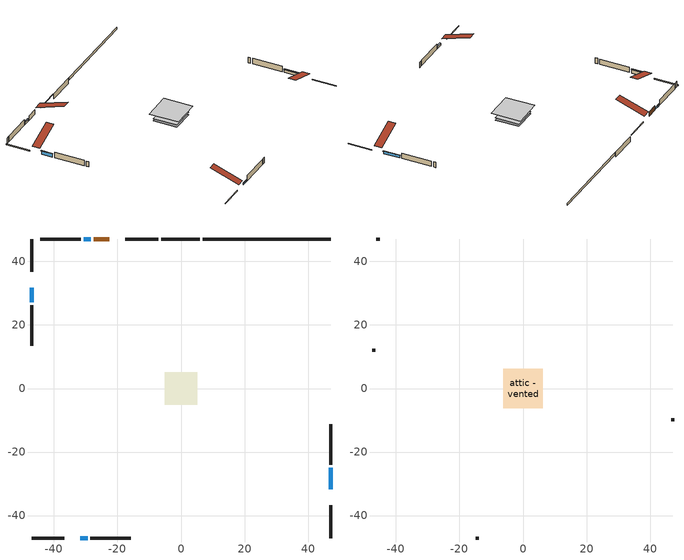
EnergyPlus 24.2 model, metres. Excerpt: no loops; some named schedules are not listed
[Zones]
conditioned space
 floor adiabatic (AdiabaticFloorConstruction): -5.04,-5.04 -5.04,5.04 5.04,5.04 5.04,-5.04 z0.31
 floor foundation (Slab1 construction): -5.05,-5.05 -5.05,5.05 5.05,5.05 5.05,-5.05 z-0.7
 floor foundation (Slab1 construction 1): -2.78,-2.78 -2.78,2.78 2.78,2.78 2.78,-2.78 z-2.06
 wall outside (RimJoist1 construction): -7.2,47.08 -17.49,47.08 / -47.08,-47.08 -36.8,-47.08 / -47.08,47.08 -47.08,36.8 / 47.08,-47.08 47.08,-36.8 z0.31:0.61
 wall outside (AdiabaticWallConstruction 1): -22.57,47.08 -27.43,47.08 z0.31:2.34
 wall outside (AdiabaticWallConstruction): 47.08,-31.72 47.08,-24.89 z0.31:1.42; -31.72,-47.08 -29.44,-47.08 / -28.35,47.08 -30.63,47.08 z0.31:1.05; -47.08,31.72 -47.08,27.13 z0.31:1.8
 wall outside (Wall1 construction): -31.56,47.08 -44.25,47.08 / -28.51,-47.08 -15.82,-47.08 / -47.08,26.2 -47.08,13.51 / 47.08,-23.97 47.08,-11.28 z0.31:2.75
 wall foundation (FoundationWall1 construction): 47.08,47.08 6.85,47.08 z-0.7:0.31
 wall foundation (FoundationWall2 construction): 5.92,47.08 -6.27,47.08 z-2.06:0.3
 window (WindowConstruction): 47.08,-31.72 47.08,-24.89 z0.31:1.42
 window (WindowConstruction 2): -31.72,-47.08 -29.44,-47.08 z0.31:1.05
 window (WindowConstruction 3): -47.08,31.72 -47.08,27.13 z0.31:1.8
 window (WindowConstruction 1): -28.35,47.08 -30.63,47.08 z0.31:1.05
 door (Door): -22.57,47.08 -27.43,47.08 z0.31:2.34
 ceiling adiabatic (AdiabaticFloorConstruction): 5.04,-5.04 5.04,5.04 -5.04,5.04 -5.04,-5.04 z0.31
attic - vented
 floor to conditioned space (Floor1 construction Reversed): -6.28,-6.28 -6.28,6.28 6.28,6.28 6.28,-6.28 z2.75
 wall outside (Wall2 construction): -45.18,47.08 -46.15,47.08 / -14.89,-47.08 -13.92,-47.08 / -47.08,12.58 -47.08,11.6 / 47.08,-10.35 47.08,-9.37 z0.31:2.75
 roof outside (Roof1 construction): -21.64,47.08,2.75 -21.64,34.86,6.82 -18.42,34.86,6.82 -18.42,47.08,2.75; -32.65,-47.08,2.75 -32.65,-34.86,6.82 -35.87,-34.86,6.82 -35.87,-47.08,2.75; -47.08,32.65,2.75 -34.86,32.65,6.82 -34.86,35.87,6.82 -47.08,35.87,2.75; 47.08,-32.65,2.75 34.86,-32.65,6.82 34.86,-35.87,6.82 47.08,-35.87,2.75
shading: 47.08,-24.69 47.08,-31.92 47.49,-31.92 47.49,-24.69 z1.62; -29.24,-47.08 -31.92,-47.08 -31.92,-47.49 -29.24,-47.49 z1.25; -47.08,26.93 -47.08,31.92 -47.49,31.92 -47.49,26.93 z2; -30.83,47.08 -28.15,47.08 -28.15,47.49 -30.83,47.49 z1.25
[Building]
Building 1: Terrain=Suburbs
[Site:Location]
Winnipeg Intl AP_MB: Latitude {deg}=49.91; Longitude {deg}=-97.24; Time Zone {hr}=-6; Elevation {m}=239; Keep Site Location Information=Yes
[Site:GroundTemperature:Shallow]
-2.46526, -5.11642, -5.32873, -4.07063, 0.979979, 6.00706, 10.3653, 13.1261, 13.3606, 11.1152, 6.8681, 1.99523
[Site:WaterMainsTemperature]
Calculation Method=Schedule; Temperature Schedule=mains temperature schedule
[Material] Roughness=Rough; Thermal Absorptance=0.9
Name | Thickness {m} | Conductivity {W/m-K} | Density {kg/m3} | Specific Heat {J/kg-K} | Solar Absorptance | Visible Absorptance
asphalt or fiberglass shingles | 0.00635 | 0.162714 | 1121.4 | 1465.45 | 0.84 | 0.84
ceiling loosefill ins | 0.254 | 0.0480833 | 16.02 | 1046.75 | 0.7 | 0.7
ceiling stud and cavity | 0.1397 | 0.143987 | 65.682 | 1177.47 | 0.7 | 0.7
concrete 4.0 in. | 0.1016 | 1.803125 | 2242.8 | 837.4 | 0.7 | 0.7
concrete 8.0 in. | 0.2032 | 1.803125 | 2242.8 | 837.4 | 0.7 | 0.7
door material | 0.04445 | 0.053851 | 512.64 | 1214.23 | 0.7 | 0.7
exterior vertical ins; exterior vertical ins 1 | 0.07309 | 0.029427 | 32.04 | 1214.23 | 0.7 | 0.7
floor covering | 0.0127 | 0.0433444 | 54.468 | 1339.84 | 0.6 | 0.6
floor rigid ins; wall rigid ins 1 | 0.512978 | 0.029427 | 32.04 | 1214.23 | 0.7 | 0.7
floor stud and cavity | 0.1397 | 1.75129 | 37.0049 | 1207.88 | 0.7 | 0.7
furniture material conditioned space 1 | 0.1524 | 0.115458 | 640.8 | 1214.23 | 0.6 | 0.6
gypsum board | 0.0127 | 0.160291 | 801 | 837.4 | 0.6 | 0.6
gypsum board 1 | 0.0127 | 0.160291 | 801 | 837.4 | 0.7 | 0.7
osb sheathing 0.5 in. | 0.0127 | 0.115458 | 512.64 | 1214.23 | 0.7 | 0.7
osb sheathing 0.75 in. | 0.01905 | 0.115458 | 512.64 | 1214.23 | 0.7 | 0.7
osb sheathing 2.0 in. | 0.0508 | 0.115458 | 512.64 | 1214.23 | 0.7 | 0.7
rim joist rigid ins; wall rigid ins | 0.051816 | 0.029427 | 32.04 | 1214.23 | 0.7 | 0.7
rim joist stud and cavity | 0.0508 | 0.0402046 | 125.044 | 1163.47 | 0.6 | 0.6
wall stud and cavity | 0.1397 | 0.206077 | 139.0536 | 1170.24 | 0.7 | 0.7
wall stud and cavity 1 | 0.0889 | 6.1454 | 50.32683 | 1063.81 | 0.6 | 0.6
wall stud and cavity 2 | 0.0889 | 0.380278 | 52.3479 | 1209.89 | 0.7 | 0.7
wall stud and cavity 3 | 0.0889 | 0.391764 | 83.0341 | 1211.67 | 0.7 | 0.7
wood siding | 0.0254 | 0.102417 | 544.68 | 1172.36 | 0.4 | 0.4
wood siding 1 | 0.00254 | 0.102417 | 544.68 | 1172.36 | 0.4 | 0.4
wood siding 2; wood siding 3; wood siding 4 | 0.0254 | 0.102417 | 544.68 | 1172.36 | 0.7 | 0.7
[WindowMaterial:SimpleGlazingSystem]
Name | U-Factor {W/m2-K} | Solar Heat Gain Coefficient
WindowMaterial | 2.455735 | 0.62
WindowMaterial 1 | 2.5534 | 0.57
WindowMaterial 2 | 2.353531 | 0.55
WindowMaterial 3 | 2.39952 | 0.64
[Construction]
AdiabaticFloorConstruction: floor stud and cavity, floor rigid ins, osb sheathing 0.75 in., floor covering
AdiabaticWallConstruction: wood siding 3, wall rigid ins 1, wall stud and cavity 2, gypsum board
AdiabaticWallConstruction 1: wood siding 4, wall rigid ins 1, wall stud and cavity 2, gypsum board
Door: door material
Floor1 construction Reversed: gypsum board, ceiling stud and cavity, ceiling loosefill ins
FoundationWall1 construction; FoundationWall2 construction: concrete 8.0 in., gypsum board 1
furniture construction conditioned space 1: furniture material conditioned space 1
PartitionWallConstruction: gypsum board, wall stud and cavity 3, gypsum board
RimJoist1 construction: wood siding 2, rim joist rigid ins, osb sheathing 2.0 in., rim joist stud and cavity
Roof1 construction: asphalt or fiberglass shingles
Slab1 construction; Slab1 construction 1: concrete 4.0 in.
Wall1 construction: wood siding, wall rigid ins, osb sheathing 0.5 in., wall stud and cavity, gypsum board
Wall2 construction: wood siding 1, wall stud and cavity 1
WindowConstruction: WindowMaterial
WindowConstruction 1: WindowMaterial 1
WindowConstruction 2: WindowMaterial 2
WindowConstruction 3: WindowMaterial 3
[Zone] Multiplier=1; Part of Total Floor Area=Yes
Name | Volume {m3}
attic - vented | 104.236
conditioned space | 585.6
[Space]
Name | Zone | Volume {m3}
attic - vented 1 | attic - vented | 104.236
conditioned space 1 | conditioned space | 585.6
[ZoneInfiltration:EffectiveLeakageArea]
infil attic - vented 1: Zone or Space=attic - vented 1; Schedule=Always On Discrete; Effective Air Leakage Area {cm2}=5252; Stack Coefficient=0.000452953; Wind Coefficient=1.43796e-05
[ZoneMixing]
whole house fan mix: Zone or Space=attic - vented; Schedule=Always On Continuous; Design Flow Rate Calculation Method=Flow/Zone; Design Flow Rate {m3/s}=0; Source Zone or Space=conditioned space
[SurfaceProperty:ExposedFoundationPerimeter] Exposed Perimeter Calculation Method=TotalExposedPerimeter
Name | Total Exposed Perimeter {m}
Slab1 | 40.234
Slab1 1 | 12.192
[InternalMass] Zone or ZoneList=conditioned space; Space or SpaceList=conditioned space 1
Name | Construction | Surface Area {m2}
furniture mass conditioned space 1 | furniture construction conditioned space 1 | 93.7198
partition wall mass | PartitionWallConstruction | 234.3
[Lights]
interior lighting: Zone or ZoneList or Space or SpaceList=conditioned space 1; Schedule=interior lighting schedule; Design Level Calculation Method=LightingLevel; Lighting Level {W}=343.2; Return Air Fraction=0; Fraction Radiant=0.6; Fraction Visible=0.2; Fraction Replaceable=1
[People]
occupants: Zone or ZoneList or Space or SpaceList=conditioned space 1; Number of People Schedule=occupants schedule; Number of People Calculation Method=People; Number of People=3; Fraction Radiant=0.314171; Sensible Heat Fraction=0.56303; Activity Level Schedule=occupants activity schedule; Carbon Dioxide Generation Rate {m3/s-W}=0; Enable ASHRAE 55 Comfort Warnings=No; Mean Radiant Temperature Calculation Type=EnclosureAveraged
[ElectricEquipment] Zone or ZoneList or Space or SpaceList=conditioned space 1; Design Level Calculation Method=EquipmentLevel
Name | Schedule | Design Level {W} | Fraction Latent | Fraction Radiant | Fraction Lost
clothes dryer | clothes dryer schedule | 140.772 | 0.015 | 0.081 | 0.85
clothes washer | clothes washer schedule | 32.1985 | 0.03 | 0.162 | 0.7
cooking range | cooking range schedule | 215.147 | 0.08 | 0.432 | 0.2
dishwasher | dishwasher schedule | 66.8632 | 0.3 | 0.18 | 0.4
fridge | fridge schedule | 72.9452 | 0 | 0.6 | 0
mech vent house fan | mech vent house fan schedule | 125 | 0 | 0 | 0.5
mech vent house fan cfis | mech vent house fan cfis schedule | 0 | 0 | 0 | 0
misc plug loads | misc plug loads schedule | 494.7 | 0.045 | 0.513 | 0.1
whole house fan | Always On Discrete | 0 | 0 | 0 | 1
[OtherEquipment] Zone or ZoneList or Space or SpaceList=conditioned space 1; Design Level Calculation Method=EquipmentLevel
Name | Fuel Type | Schedule | Design Level {W} | Fraction Latent | Fraction Radiant | Fraction Lost
clothes dryer 1 | Electricity | clothes dryer schedule | 0 | 0.015 | 0.081 | 0.85
cooking range 1 | Electricity | cooking range schedule | 0 | 0.08 | 0.432 | 0.2
general water use latent | None | general water use schedule | 62.594 | 1 | 0 | 0
general water use sensible | None | general water use schedule | -61.6891 | 0 | 0.6 | 0
mech vent house fan latent load | None | Always On Discrete | 0 | 1 | 0 | 0
mech vent house fan sensible load | None | Always On Discrete | 0 | 0 | 0 | 0
water heater energy adjustment1 | Electricity | Always On Discrete | 0.01 | 0 | 0 | 1
[ZoneInfiltration:DesignFlowRate] Zone or ZoneList or Space or SpaceList=conditioned space 1; Schedule=Always On Discrete; Design Flow Rate Calculation Method=Flow/Zone; Design Flow Rate {m3/s}=0
infil flow; natural vent flow; whole house fan flow
[AvailabilityManager:Scheduled]
central ac and furnace airloop Availability Manager: Schedule=Always On Discrete
[Foundation:Kiva] Initial Indoor Air Temperature {C}=21; Wall Depth Below Slab {m}=0.2032; Custom Block X Position 1 {m}=0.2159; Custom Block Z Position 1 {m}=0
Name | Wall Height Above Grade {m} | Custom Block Material Name 1 | Custom Block Depth 1 {m}
Foundation Kiva 1 | 0.309982 | exterior vertical ins | 1.00999
Foundation Kiva 2 | 0.300015 | exterior vertical ins 1 | 2.36001
[Foundation:Kiva:Settings]
Soil Conductivity {W/m-K}=0.849921; Soil Density {kg/m3}=1842.3; Soil Specific Heat {J/kg-K}=418.7; Ground Solar Absorptivity=0.9; Ground Thermal Absorptivity=0.9; Ground Surface Roughness {m}=0.03; Far-Field Width {m}=40; Deep-Ground Boundary Condition=ZeroFlux; Deep-Ground Depth {m}=40; Minimum Cell Dimension {m}=0.2; Maximum Cell Growth Coefficient=3; Simulation Timestep=Timestep
[Exterior:Lights]
exterior lighting: Schedule=exterior lighting schedule; Design Level {W}=75.6
[EnergyManagementSystem:GlobalVariable]
central_ac_and_furnace_airloop_Fan_RTF
infil_program_Qfan
infil_program_Qinf
natural_vent_program_Qnv
natural_vent_program_Qwhf
[EnergyManagementSystem:Sensor]
Name | Output:Variable or Output:Meter Index Key | Output:Variable or Output:Meter
airflow_gain | infil flow | Infiltration Sensible Heat Gain Energy
airflow_gain_1 | natural vent flow | Infiltration Sensible Heat Gain Energy
airflow_gain_2 | whole house fan flow | Infiltration Sensible Heat Gain Energy
airflow_loss | infil flow | Infiltration Sensible Heat Loss Energy
airflow_loss_1 | natural vent flow | Infiltration Sensible Heat Loss Energy
airflow_loss_2 | whole house fan flow | Infiltration Sensible Heat Loss Energy
clg_load_cond |  | Cooling:EnergyTransfer:Zone:CONDITIONED SPACE
clg_sp_s; clg_sp_s_1 | cooling setpoint | Schedule Value
clothes_dryer_exhaust_0_sch_s | clothes dryer exhaust 0 schedule | Schedule Value
cool_season | cooling season schedule | Schedule Value
htg_load_cond |  | Heating:EnergyTransfer:Zone:CONDITIONED SPACE
htg_sp_s; htg_sp_s_1 | heating setpoint | Schedule Value
ig_ee_conv | clothes dryer | Electric Equipment Convective Heating Energy
ig_ee_conv_2 | cooking range | Electric Equipment Convective Heating Energy
ig_ee_conv_4 | fridge | Electric Equipment Convective Heating Energy
ig_ee_conv_5 | misc plug loads | Electric Equipment Convective Heating Energy
ig_ee_conv_6 | whole house fan | Electric Equipment Convective Heating Energy
ig_ee_rad | clothes dryer | Electric Equipment Radiant Heating Energy
ig_ee_rad_2 | cooking range | Electric Equipment Radiant Heating Energy
ig_ee_rad_4 | fridge | Electric Equipment Radiant Heating Energy
ig_ee_rad_5 | misc plug loads | Electric Equipment Radiant Heating Energy
ig_ee_rad_6 | whole house fan | Electric Equipment Radiant Heating Energy
ig_lgt_conv | interior lighting | Lights Convective Heating Energy
ig_lgt_rad | interior lighting | Lights Radiant Heating Energy
ig_lgt_vis | interior lighting | Lights Visible Radiation Heating Energy
ig_oe_conv | clothes dryer 1 | Other Equipment Convective Heating Energy
ig_oe_conv_1 | cooking range 1 | Other Equipment Convective Heating Energy
ig_oe_conv_2 | general water use latent | Other Equipment Convective Heating Energy
ig_oe_conv_3 | general water use sensible | Other Equipment Convective Heating Energy
ig_oe_conv_4 | water heater energy adjustment1 | Other Equipment Convective Heating Energy
ig_oe_rad | clothes dryer 1 | Other Equipment Radiant Heating Energy
ig_oe_rad_1 | cooking range 1 | Other Equipment Radiant Heating Energy
ig_oe_rad_2 | general water use latent | Other Equipment Radiant Heating Energy
ig_oe_rad_3 | general water use sensible | Other Equipment Radiant Heating Energy
ig_oe_rad_4 | water heater energy adjustment1 | Other Equipment Radiant Heating Energy
ig_ppl_conv | occupants | People Convective Heating Energy
ig_ppl_rad | occupants | People Radiant Heating Energy
im_conv | furniture mass conditioned space 1 | Surface Inside Face Convection Heat Gain Energy
im_conv_1 | partition wall mass | Surface Inside Face Convection Heat Gain Energy
im_ig | furniture mass conditioned space 1 | Surface Inside Face Internal Gains Radiation Heat Gain Energy
im_ig_1 | partition wall mass | Surface Inside Face Internal Gains Radiation Heat Gain Energy
im_lgt | furniture mass conditioned space 1 | Surface Inside Face Lights Radiation Heat Gain Energy
im_lgt_1 | partition wall mass | Surface Inside Face Lights Radiation Heat Gain Energy
im_sol | furniture mass conditioned space 1 | Surface Inside Face Solar Radiation Heat Gain Energy
im_sol_1 | partition wall mass | Surface Inside Face Solar Radiation Heat Gain Energy
im_surf | furniture mass conditioned space 1 | Surface Inside Face Net Surface Thermal Radiation Heat Gain Energy
im_surf_1 | partition wall mass | Surface Inside Face Net Surface Thermal Radiation Heat Gain Energy
mv_conv | mech vent house fan | Electric Equipment Convective Heating Energy
mv_conv_1 | mech vent house fan cfis | Electric Equipment Convective Heating Energy
mv_conv_2 | mech vent house fan latent load | Other Equipment Convective Heating Energy
mv_conv_3 | mech vent house fan sensible load | Other Equipment Convective Heating Energy
mv_rad | mech vent house fan | Electric Equipment Radiant Heating Energy
mv_rad_1 | mech vent house fan cfis | Electric Equipment Radiant Heating Energy
mv_rad_2 | mech vent house fan latent load | Other Equipment Radiant Heating Energy
mv_rad_3 | mech vent house fan sensible load | Other Equipment Radiant Heating Energy
natural_vent_s | natural vent schedule | Schedule Value
out_pb_s |  | Site Outdoor Air Barometric Pressure
out_wt_s |  | Site Outdoor Air Humidity Ratio
site_vw_s |  | Site Wind Speed
ss_back_out | Window1 | Surface Window Shortwave from Zone Back Out Window Heat Transfer Rate
ss_back_out_1 | Window10 | Surface Window Shortwave from Zone Back Out Window Heat Transfer Rate
ss_back_out_2 | Window13 | Surface Window Shortwave from Zone Back Out Window Heat Transfer Rate
ss_back_out_3 | Window7 | Surface Window Shortwave from Zone Back Out Window Heat Transfer Rate
ss_conv | Door1 | Surface Inside Face Convection Heat Gain Energy
ss_conv_1 | Window1 | Surface Inside Face Convection Heat Gain Energy
ss_conv_2 | Window10 | Surface Inside Face Convection Heat Gain Energy
ss_conv_3 | Window13 | Surface Inside Face Convection Heat Gain Energy
ss_conv_4 | Window7 | Surface Inside Face Convection Heat Gain Energy
ss_ig | Door1 | Surface Inside Face Internal Gains Radiation Heat Gain Energy
ss_ig_1 | Window1 | Surface Inside Face Internal Gains Radiation Heat Gain Energy
ss_ig_2 | Window10 | Surface Inside Face Internal Gains Radiation Heat Gain Energy
ss_ig_3 | Window13 | Surface Inside Face Internal Gains Radiation Heat Gain Energy
ss_ig_4 | Window7 | Surface Inside Face Internal Gains Radiation Heat Gain Energy
ss_lgt | Door1 | Surface Inside Face Lights Radiation Heat Gain Energy
ss_sol | Door1 | Surface Inside Face Solar Radiation Heat Gain Energy
ss_surf | Door1 | Surface Inside Face Net Surface Thermal Radiation Heat Gain Energy
ss_surf_1 | Window1 | Surface Inside Face Net Surface Thermal Radiation Heat Gain Energy
ss_surf_2 | Window10 | Surface Inside Face Net Surface Thermal Radiation Heat Gain Energy
ss_surf_3 | Window13 | Surface Inside Face Net Surface Thermal Radiation Heat Gain Energy
ss_surf_4 | Window7 | Surface Inside Face Net Surface Thermal Radiation Heat Gain Energy
ss_trans_in | Window1 | Surface Window Transmitted Solar Radiation Rate
ss_trans_in_1 | Window10 | Surface Window Transmitted Solar Radiation Rate
ss_trans_in_2 | Window13 | Surface Window Transmitted Solar Radiation Rate
ss_trans_in_3 | Window7 | Surface Window Transmitted Solar Radiation Rate
ss_trans_out | Window1 | Surface Inside Face Initial Transmitted Diffuse Transmitted Out Window Solar Radiation Rate
ss_trans_out_1 | Window10 | Surface Inside Face Initial Transmitted Diffuse Transmitted Out Window Solar Radiation Rate
ss_trans_out_2 | Window13 | Surface Inside Face Initial Transmitted Diffuse Transmitted Out Window Solar Radiation Rate
ss_trans_out_3 | Window7 | Surface Inside Face Initial Transmitted Diffuse Transmitted Out Window Solar Radiation Rate
s_conv | Floor1 | Surface Inside Face Convection Heat Gain Energy
s_conv_1 | FoundationWall1 | Surface Inside Face Convection Heat Gain Energy
s_conv_10 | Slab1 1 | Surface Inside Face Convection Heat Gain Energy
s_conv_11 | Wall1:0 | Surface Inside Face Convection Heat Gain Energy
s_conv_12 | Wall1:180 | Surface Inside Face Convection Heat Gain Energy
s_conv_13 | Wall1:270 | Surface Inside Face Convection Heat Gain Energy
s_conv_14 | Wall1:90 | Surface Inside Face Convection Heat Gain Energy
s_conv_2 | FoundationWall2 | Surface Inside Face Convection Heat Gain Energy
s_conv_3 | inferred conditioned ceiling | Surface Inside Face Convection Heat Gain Energy
s_conv_4 | inferred conditioned floor | Surface Inside Face Convection Heat Gain Energy
s_conv_5 | RimJoist1:0 | Surface Inside Face Convection Heat Gain Energy
s_conv_6 | RimJoist1:180 | Surface Inside Face Convection Heat Gain Energy
s_conv_7 | RimJoist1:270 | Surface Inside Face Convection Heat Gain Energy
s_conv_8 | RimJoist1:90 | Surface Inside Face Convection Heat Gain Energy
s_conv_9 | Slab1 | Surface Inside Face Convection Heat Gain Energy
s_ig | Floor1 | Surface Inside Face Internal Gains Radiation Heat Gain Energy
s_ig_1 | FoundationWall1 | Surface Inside Face Internal Gains Radiation Heat Gain Energy
s_ig_10 | Slab1 1 | Surface Inside Face Internal Gains Radiation Heat Gain Energy
s_ig_11 | Wall1:0 | Surface Inside Face Internal Gains Radiation Heat Gain Energy
s_ig_12 | Wall1:180 | Surface Inside Face Internal Gains Radiation Heat Gain Energy
s_ig_13 | Wall1:270 | Surface Inside Face Internal Gains Radiation Heat Gain Energy
s_ig_14 | Wall1:90 | Surface Inside Face Internal Gains Radiation Heat Gain Energy
s_ig_2 | FoundationWall2 | Surface Inside Face Internal Gains Radiation Heat Gain Energy
s_ig_3 | inferred conditioned ceiling | Surface Inside Face Internal Gains Radiation Heat Gain Energy
s_ig_4 | inferred conditioned floor | Surface Inside Face Internal Gains Radiation Heat Gain Energy
s_ig_5 | RimJoist1:0 | Surface Inside Face Internal Gains Radiation Heat Gain Energy
s_ig_6 | RimJoist1:180 | Surface Inside Face Internal Gains Radiation Heat Gain Energy
s_ig_7 | RimJoist1:270 | Surface Inside Face Internal Gains Radiation Heat Gain Energy
s_ig_8 | RimJoist1:90 | Surface Inside Face Internal Gains Radiation Heat Gain Energy
s_ig_9 | Slab1 | Surface Inside Face Internal Gains Radiation Heat Gain Energy
s_lgt | Floor1 | Surface Inside Face Lights Radiation Heat Gain Energy
s_lgt_1 | FoundationWall1 | Surface Inside Face Lights Radiation Heat Gain Energy
s_lgt_10 | Slab1 1 | Surface Inside Face Lights Radiation Heat Gain Energy
s_lgt_11 | Wall1:0 | Surface Inside Face Lights Radiation Heat Gain Energy
s_lgt_12 | Wall1:180 | Surface Inside Face Lights Radiation Heat Gain Energy
s_lgt_13 | Wall1:270 | Surface Inside Face Lights Radiation Heat Gain Energy
s_lgt_14 | Wall1:90 | Surface Inside Face Lights Radiation Heat Gain Energy
s_lgt_2 | FoundationWall2 | Surface Inside Face Lights Radiation Heat Gain Energy
s_lgt_3 | inferred conditioned ceiling | Surface Inside Face Lights Radiation Heat Gain Energy
s_lgt_4 | inferred conditioned floor | Surface Inside Face Lights Radiation Heat Gain Energy
s_lgt_5 | RimJoist1:0 | Surface Inside Face Lights Radiation Heat Gain Energy
s_lgt_6 | RimJoist1:180 | Surface Inside Face Lights Radiation Heat Gain Energy
s_lgt_7 | RimJoist1:270 | Surface Inside Face Lights Radiation Heat Gain Energy
s_lgt_8 | RimJoist1:90 | Surface Inside Face Lights Radiation Heat Gain Energy
s_lgt_9 | Slab1 | Surface Inside Face Lights Radiation Heat Gain Energy
s_sol | Floor1 | Surface Inside Face Solar Radiation Heat Gain Energy
s_sol_1 | FoundationWall1 | Surface Inside Face Solar Radiation Heat Gain Energy
s_sol_10 | Slab1 1 | Surface Inside Face Solar Radiation Heat Gain Energy
s_sol_11 | Wall1:0 | Surface Inside Face Solar Radiation Heat Gain Energy
s_sol_12 | Wall1:180 | Surface Inside Face Solar Radiation Heat Gain Energy
s_sol_13 | Wall1:270 | Surface Inside Face Solar Radiation Heat Gain Energy
s_sol_14 | Wall1:90 | Surface Inside Face Solar Radiation Heat Gain Energy
s_sol_2 | FoundationWall2 | Surface Inside Face Solar Radiation Heat Gain Energy
s_sol_3 | inferred conditioned ceiling | Surface Inside Face Solar Radiation Heat Gain Energy
s_sol_4 | inferred conditioned floor | Surface Inside Face Solar Radiation Heat Gain Energy
s_sol_5 | RimJoist1:0 | Surface Inside Face Solar Radiation Heat Gain Energy
s_sol_6 | RimJoist1:180 | Surface Inside Face Solar Radiation Heat Gain Energy
s_sol_7 | RimJoist1:270 | Surface Inside Face Solar Radiation Heat Gain Energy
s_sol_8 | RimJoist1:90 | Surface Inside Face Solar Radiation Heat Gain Energy
s_sol_9 | Slab1 | Surface Inside Face Solar Radiation Heat Gain Energy
s_surf | Floor1 | Surface Inside Face Net Surface Thermal Radiation Heat Gain Energy
s_surf_1 | FoundationWall1 | Surface Inside Face Net Surface Thermal Radiation Heat Gain Energy
s_surf_10 | Slab1 1 | Surface Inside Face Net Surface Thermal Radiation Heat Gain Energy
s_surf_11 | Wall1:0 | Surface Inside Face Net Surface Thermal Radiation Heat Gain Energy
s_surf_12 | Wall1:180 | Surface Inside Face Net Surface Thermal Radiation Heat Gain Energy
s_surf_13 | Wall1:270 | Surface Inside Face Net Surface Thermal Radiation Heat Gain Energy
s_surf_14 | Wall1:90 | Surface Inside Face Net Surface Thermal Radiation Heat Gain Energy
s_surf_2 | FoundationWall2 | Surface Inside Face Net Surface Thermal Radiation Heat Gain Energy
s_surf_3 | inferred conditioned ceiling | Surface Inside Face Net Surface Thermal Radiation Heat Gain Energy
s_surf_4 | inferred conditioned floor | Surface Inside Face Net Surface Thermal Radiation Heat Gain Energy
s_surf_5 | RimJoist1:0 | Surface Inside Face Net Surface Thermal Radiation Heat Gain Energy
s_surf_6 | RimJoist1:180 | Surface Inside Face Net Surface Thermal Radiation Heat Gain Energy
s_surf_7 | RimJoist1:270 | Surface Inside Face Net Surface Thermal Radiation Heat Gain Energy
s_surf_8 | RimJoist1:90 | Surface Inside Face Net Surface Thermal Radiation Heat Gain Energy
s_surf_9 | Slab1 | Surface Inside Face Net Surface Thermal Radiation Heat Gain Energy
[EnergyManagementSystem:Actuator]
Name | Actuated Component Unique | Actuated Component Type | Actuated Component Control Type
fridge_schedule_act | fridge schedule | Schedule:Constant | Schedule Value
infil_flow_act | infil flow | Zone Infiltration | Air Exchange Flow Rate
mech_vent_house_fan_cfis_act | mech vent house fan cfis | ElectricEquipment | Electricity Rate
mech_vent_house_fan_latent_load_act | mech vent house fan latent load | OtherEquipment | Power Level
mech_vent_house_fan_sensible_load_act | mech vent house fan sensible load | OtherEquipment | Power Level
natural_vent_flow_act | natural vent flow | Zone Infiltration | Air Exchange Flow Rate
water_heater_ec_adj_act | water heater energy adjustment1 | OtherEquipment | Power Level
whole_house_fan_act | whole house fan | ElectricEquipment | Electricity Rate
whole_house_fan_flow_act | whole house fan flow | Zone Infiltration | Air Exchange Flow Rate
whole_house_fan_mix_act | whole house fan mix | ZoneMixing | Air Exchange Flow Rate
[EnergyManagementSystem:Program]
central_ac_and_furnace_supply_fan_disaggregate_program: Set central_ac_and_furnace_supply_fan_clg = 0; If central_ac_and_furnace_clg_coil_s > 0; Set central_ac_and_furnace_supply_fan_clg = central_ac_and_furnace_supply_fan_s; EndIf
central_ac_and_furnace_supply_fan_disaggregate_program_1: Set central_ac_and_furnace_supply_fan_primary_htg = 0; If central_ac_and_furnace_htg_coil_s > 0; Set central_ac_and_furnace_supply_fan_primary_htg = central_ac_and_furnace_supply_fan_s_1; EndIf
